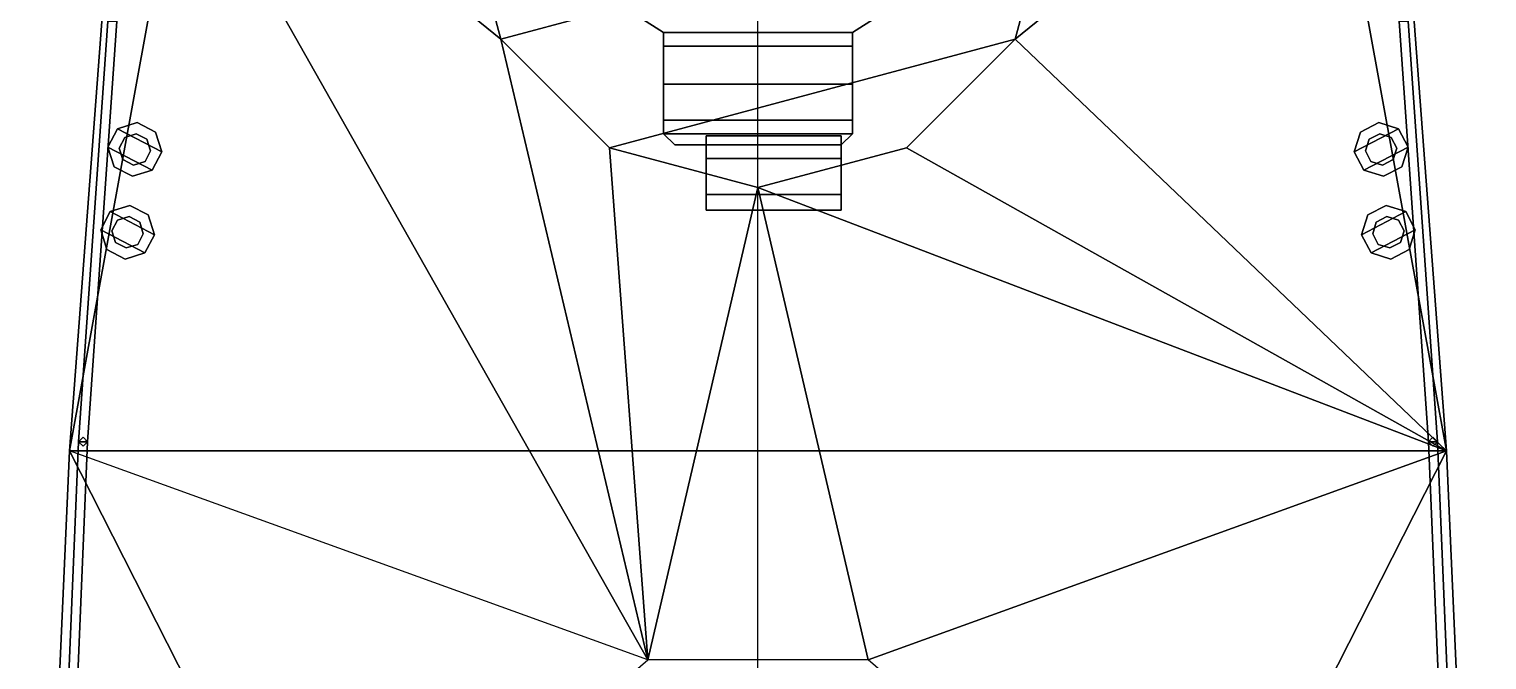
# Model space of a CAD drawing. Header units: millimetres. Extents: x -3.3 to 3.3, y -16.4 to 28.9.
# Drawn here: x -3.24 to 3.24, y 4.91 to 7.71 of the extents above; entities that cross this region are included whole.
import ezdxf

# ---------------------------------------------------------------- set-up
doc = ezdxf.new("R2010")
doc.units = ezdxf.units.MM
for name, color, linetype in [('0_2', 7, 'Continuous'), ('railings', 6, 'Continuous'), ('superstructure', 3, 'Continuous'), ('turret', 2, 'Continuous')]:
    doc.layers.add(name, color=color, linetype=linetype)

msp = doc.modelspace()

# ---------------------------------------------------------------- linework, layer by layer
for points in [[(3.06, 5.84), (0, 5.84, -0.75), (0, 9.03, -0.69), (2.48, 9.03)], [(3.06, 5.84), (3.06, 5.84), (2.48, 9.03), (2.82, 9.03, 0.18)], [(3.06, 5.84, 2.44), (3.06, 5.84), (2.82, 9.03, 0.18), (2.82, 9.03, 2.49)], [(2.7595, 7.2995, 2.74), (2.6781, 7.2571, 2.74), (2.6505, 7.1695, 2.74), (2.8471, 7.2719, 2.74)], [(2.8471, 7.2719, 2.74), (2.6505, 7.1695, 2.74), (2.6929, 7.0881, 2.74), (2.8895, 7.1905, 2.74)], [(2.7595, 7.2995, 2.69), (2.6781, 7.2571, 2.69), (2.6781, 7.2571, 2.74), (2.7595, 7.2995, 2.74)], [(2.8471, 7.2719, 2.69), (2.7595, 7.2995, 2.69), (2.7595, 7.2995, 2.74), (2.8471, 7.2719, 2.74)], [(2.8895, 7.1905, 2.69), (2.8471, 7.2719, 2.69), (2.8471, 7.2719, 2.74), (2.8895, 7.1905, 2.74)], [(2.6781, 7.2571, 2.69), (2.6505, 7.1695, 2.69), (2.6505, 7.1695, 2.74), (2.6781, 7.2571, 2.74)], [(2.7164, 7.225, 2.45), (2.7003, 7.1739, 2.45), (2.7003, 7.1739, 2.69), (2.7164, 7.225, 2.69)], [(2.7639, 7.2497, 2.45), (2.7164, 7.225, 2.45), (2.7164, 7.225, 2.69), (2.7639, 7.2497, 2.69)], [(2.815, 7.2336, 2.45), (2.7639, 7.2497, 2.45), (2.7639, 7.2497, 2.69), (2.815, 7.2336, 2.69)], [(2.8397, 7.1861, 2.45), (2.815, 7.2336, 2.45), (2.815, 7.2336, 2.69), (2.8397, 7.1861, 2.69)], [(2.6505, 7.1695, 2.69), (2.6929, 7.0881, 2.69), (2.6929, 7.0881, 2.74), (2.6505, 7.1695, 2.74)], [(2.8895, 7.1905, 2.74), (2.6929, 7.0881, 2.74), (2.7805, 7.0605, 2.74), (2.8619, 7.1029, 2.74)], [(2.7003, 7.1739, 2.45), (2.725, 7.1264, 2.45), (2.725, 7.1264, 2.69), (2.7003, 7.1739, 2.69)], [(2.7761, 7.1103, 2.45), (2.8236, 7.135, 2.45), (2.8236, 7.135, 2.69), (2.7761, 7.1103, 2.69)], [(2.8236, 7.135, 2.45), (2.8397, 7.1861, 2.45), (2.8397, 7.1861, 2.69), (2.8236, 7.135, 2.69)], [(2.8619, 7.1029, 2.69), (2.8895, 7.1905, 2.69), (2.8895, 7.1905, 2.74), (2.8619, 7.1029, 2.74)], [(2.6929, 7.0881, 2.69), (2.7805, 7.0605, 2.69), (2.7805, 7.0605, 2.74), (2.6929, 7.0881, 2.74)], [(2.725, 7.1264, 2.45), (2.7761, 7.1103, 2.45), (2.7761, 7.1103, 2.69), (2.725, 7.1264, 2.69)], [(2.7805, 7.0605, 2.69), (2.8619, 7.1029, 2.69), (2.8619, 7.1029, 2.74), (2.7805, 7.0605, 2.74)], [(2.7918, 6.931, 2.74), (2.7103, 6.8885, 2.74), (2.6827, 6.8009, 2.74), (2.8794, 6.9033, 2.74)], [(2.8794, 6.9033, 2.74), (2.6827, 6.8009, 2.74), (2.7251, 6.7195, 2.74), (2.9218, 6.8219, 2.74)], [(2.7103, 6.8885, 2.69), (2.6827, 6.8009, 2.69), (2.6827, 6.8009, 2.74), (2.7103, 6.8885, 2.74)], [(2.7918, 6.931, 2.69), (2.7103, 6.8885, 2.69), (2.7103, 6.8885, 2.74), (2.7918, 6.931, 2.74)], [(2.7961, 6.8811, 2.45), (2.7486, 6.8564, 2.45), (2.7486, 6.8564, 2.69), (2.7961, 6.8811, 2.69)], [(2.8794, 6.9033, 2.69), (2.7918, 6.931, 2.69), (2.7918, 6.931, 2.74), (2.8794, 6.9033, 2.74)], [(2.8472, 6.865, 2.45), (2.7961, 6.8811, 2.45), (2.7961, 6.8811, 2.69), (2.8472, 6.865, 2.69)], [(2.9218, 6.8219, 2.69), (2.8794, 6.9033, 2.69), (2.8794, 6.9033, 2.74), (2.9218, 6.8219, 2.74)], [(2.9218, 6.8219, 2.74), (2.7251, 6.7195, 2.74), (2.8127, 6.6919, 2.74), (2.8942, 6.7343, 2.74)], [(2.7486, 6.8564, 2.45), (2.7325, 6.8053, 2.45), (2.7325, 6.8053, 2.69), (2.7486, 6.8564, 2.69)], [(2.7325, 6.8053, 2.45), (2.7573, 6.7578, 2.45), (2.7573, 6.7578, 2.69), (2.7325, 6.8053, 2.69)], [(2.872, 6.8175, 2.45), (2.8472, 6.865, 2.45), (2.8472, 6.865, 2.69), (2.872, 6.8175, 2.69)], [(2.8559, 6.7664, 2.45), (2.872, 6.8175, 2.45), (2.872, 6.8175, 2.69), (2.8559, 6.7664, 2.69)], [(2.8942, 6.7343, 2.69), (2.9218, 6.8219, 2.69), (2.9218, 6.8219, 2.74), (2.8942, 6.7343, 2.74)], [(2.6827, 6.8009, 2.69), (2.7251, 6.7195, 2.69), (2.7251, 6.7195, 2.74), (2.6827, 6.8009, 2.74)], [(2.7573, 6.7578, 2.45), (2.8083, 6.7417, 2.45), (2.8083, 6.7417, 2.69), (2.7573, 6.7578, 2.69)], [(2.8083, 6.7417, 2.45), (2.8559, 6.7664, 2.45), (2.8559, 6.7664, 2.69), (2.8083, 6.7417, 2.69)], [(2.7251, 6.7195, 2.69), (2.8127, 6.6919, 2.69), (2.8127, 6.6919, 2.74), (2.7251, 6.7195, 2.74)], [(2.8127, 6.6919, 2.69), (2.8942, 6.7343, 2.69), (2.8942, 6.7343, 2.74), (2.8127, 6.6919, 2.74)], [(-3.06, 5.84, 2.44), (-3.06, 5.84, 2.44), (-3.24, 1.8, 2.38), (-1.95, 3.65, 2.4075)], [(-3.06, 5.84, 2.44), (-3.06, 5.84, 2.44), (-1.95, 3.65, 2.4075), (-0.49, 4.91, 2.4262)], [(3.24, 1.8), (0, 1.8, -0.81), (0, 5.84, -0.75), (3.06, 5.84)], [(3.24, 1.8, 2.38), (3.24, 1.8), (3.06, 5.84), (3.06, 5.84, 2.44)]]:
    msp.add_3dface(points)
at = {"layer": '0_2'}
for points in [[(-3.06, 5.84), (0, 5.84, -0.75), (0, 9.03, -0.69), (-2.48, 9.03)], [(-3.06, 5.84, 2.44), (-3.06, 5.84), (-2.82, 9.03, 0.18), (-2.82, 9.03, 2.49)], [(-3.06, 5.84), (-3.06, 5.84), (-2.48, 9.03), (-2.82, 9.03, 0.18)], [(-0.49, 4.91, 2.4262), (-3.06, 5.84, 2.44), (-2.82, 9.03, 2.49), (-0.49, 4.91, 2.4262)], [(-0.49, 4.91, 2.4262), (-2.82, 9.03, 2.49), (-1.1432, 7.67, 2.4687), (-0.49, 4.91, 2.4262)], [(-1.1432, 7.67, 2.4687), (-2.82, 9.03, 2.49), (-1.32, 8.33, 2.479), (-1.1432, 7.67, 2.4687)], [(1.32, 8.33, 2.479), (2.82, 9.03, 2.49), (1.1432, 7.67, 2.4687), (1.32, 8.33, 2.479)], [(1.1432, 7.67, 2.4687), (2.82, 9.03, 2.49), (3.06, 5.84, 2.44), (1.1432, 7.67, 2.4687)], [(-0.49, 4.91, 2.4262), (-1.1432, 7.67, 2.4687), (-0.66, 7.1868, 2.4611), (-0.49, 4.91, 2.4262)], [(0.66, 7.1868, 2.4611), (1.1432, 7.67, 2.4687), (3.06, 5.84, 2.44), (0.66, 7.1868, 2.4611)], [(-2.8471, 7.2719, 2.74), (-2.6505, 7.1695, 2.74), (-2.6929, 7.0881, 2.74), (-2.8895, 7.1905, 2.74)], [(-2.8895, 7.1905, 2.69), (-2.8471, 7.2719, 2.69), (-2.8471, 7.2719, 2.74), (-2.8895, 7.1905, 2.74)], [(-2.7595, 7.2995, 2.74), (-2.6781, 7.2571, 2.74), (-2.6505, 7.1695, 2.74), (-2.8471, 7.2719, 2.74)], [(-2.8471, 7.2719, 2.69), (-2.7595, 7.2995, 2.69), (-2.7595, 7.2995, 2.74), (-2.8471, 7.2719, 2.74)], [(-2.7595, 7.2995, 2.69), (-2.6781, 7.2571, 2.69), (-2.6781, 7.2571, 2.74), (-2.7595, 7.2995, 2.74)], [(-2.8397, 7.1861, 2.45), (-2.815, 7.2336, 2.45), (-2.815, 7.2336, 2.69), (-2.8397, 7.1861, 2.69)], [(-2.815, 7.2336, 2.45), (-2.7639, 7.2497, 2.45), (-2.7639, 7.2497, 2.69), (-2.815, 7.2336, 2.69)], [(-2.7639, 7.2497, 2.45), (-2.7164, 7.225, 2.45), (-2.7164, 7.225, 2.69), (-2.7639, 7.2497, 2.69)], [(-2.7164, 7.225, 2.45), (-2.7003, 7.1739, 2.45), (-2.7003, 7.1739, 2.69), (-2.7164, 7.225, 2.69)], [(-2.6781, 7.2571, 2.69), (-2.6505, 7.1695, 2.69), (-2.6505, 7.1695, 2.74), (-2.6781, 7.2571, 2.74)], [(-2.8895, 7.1905, 2.74), (-2.6929, 7.0881, 2.74), (-2.7805, 7.0605, 2.74), (-2.8619, 7.1029, 2.74)], [(-2.8619, 7.1029, 2.69), (-2.8895, 7.1905, 2.69), (-2.8895, 7.1905, 2.74), (-2.8619, 7.1029, 2.74)], [(-2.8236, 7.135, 2.45), (-2.8397, 7.1861, 2.45), (-2.8397, 7.1861, 2.69), (-2.8236, 7.135, 2.69)], [(-2.7761, 7.1103, 2.45), (-2.8236, 7.135, 2.45), (-2.8236, 7.135, 2.69), (-2.7761, 7.1103, 2.69)], [(-2.7003, 7.1739, 2.45), (-2.725, 7.1264, 2.45), (-2.725, 7.1264, 2.69), (-2.7003, 7.1739, 2.69)], [(-2.6505, 7.1695, 2.69), (-2.6929, 7.0881, 2.69), (-2.6929, 7.0881, 2.74), (-2.6505, 7.1695, 2.74)], [(-0.49, 4.91, 2.4262), (-0.66, 7.1868, 2.4611), (0, 7.01, 2.4583), (-0.49, 4.91, 2.4262)], [(0, 7.01, 2.4583), (0.66, 7.1868, 2.4611), (3.06, 5.84, 2.44), (0, 7.01, 2.4583)], [(-2.7805, 7.0605, 2.69), (-2.8619, 7.1029, 2.69), (-2.8619, 7.1029, 2.74), (-2.7805, 7.0605, 2.74)], [(-2.6929, 7.0881, 2.69), (-2.7805, 7.0605, 2.69), (-2.7805, 7.0605, 2.74), (-2.6929, 7.0881, 2.74)], [(-2.725, 7.1264, 2.45), (-2.7761, 7.1103, 2.45), (-2.7761, 7.1103, 2.69), (-2.725, 7.1264, 2.69)], [(0.49, 4.91, 2.4262), (-0.49, 4.91, 2.4262), (0, 7.01, 2.4583), (0.49, 4.91, 2.4262)], [(0.49, 4.91, 2.4262), (0, 7.01, 2.4583), (3.06, 5.84, 2.44), (0.49, 4.91, 2.4262)], [(-2.9218, 6.8219, 2.69), (-2.8794, 6.9033, 2.69), (-2.8794, 6.9033, 2.74), (-2.9218, 6.8219, 2.74)], [(-2.8794, 6.9033, 2.74), (-2.6827, 6.8009, 2.74), (-2.7251, 6.7195, 2.74), (-2.9218, 6.8219, 2.74)], [(-2.8794, 6.9033, 2.69), (-2.7918, 6.931, 2.69), (-2.7918, 6.931, 2.74), (-2.8794, 6.9033, 2.74)], [(-2.7918, 6.931, 2.74), (-2.7103, 6.8885, 2.74), (-2.6827, 6.8009, 2.74), (-2.8794, 6.9033, 2.74)], [(-2.8472, 6.865, 2.45), (-2.7961, 6.8811, 2.45), (-2.7961, 6.8811, 2.69), (-2.8472, 6.865, 2.69)], [(-2.7961, 6.8811, 2.45), (-2.7486, 6.8564, 2.45), (-2.7486, 6.8564, 2.69), (-2.7961, 6.8811, 2.69)], [(-2.7918, 6.931, 2.69), (-2.7103, 6.8885, 2.69), (-2.7103, 6.8885, 2.74), (-2.7918, 6.931, 2.74)], [(-2.7103, 6.8885, 2.69), (-2.6827, 6.8009, 2.69), (-2.6827, 6.8009, 2.74), (-2.7103, 6.8885, 2.74)], [(-2.8942, 6.7343, 2.69), (-2.9218, 6.8219, 2.69), (-2.9218, 6.8219, 2.74), (-2.8942, 6.7343, 2.74)], [(-2.9218, 6.8219, 2.74), (-2.7251, 6.7195, 2.74), (-2.8127, 6.6919, 2.74), (-2.8942, 6.7343, 2.74)], [(-2.872, 6.8175, 2.45), (-2.8472, 6.865, 2.45), (-2.8472, 6.865, 2.69), (-2.872, 6.8175, 2.69)], [(-2.8559, 6.7664, 2.45), (-2.872, 6.8175, 2.45), (-2.872, 6.8175, 2.69), (-2.8559, 6.7664, 2.69)], [(-2.7325, 6.8053, 2.45), (-2.7573, 6.7578, 2.45), (-2.7573, 6.7578, 2.69), (-2.7325, 6.8053, 2.69)], [(-2.7486, 6.8564, 2.45), (-2.7325, 6.8053, 2.45), (-2.7325, 6.8053, 2.69), (-2.7486, 6.8564, 2.69)], [(-2.8083, 6.7417, 2.45), (-2.8559, 6.7664, 2.45), (-2.8559, 6.7664, 2.69), (-2.8083, 6.7417, 2.69)], [(-2.7573, 6.7578, 2.45), (-2.8083, 6.7417, 2.45), (-2.8083, 6.7417, 2.69), (-2.7573, 6.7578, 2.69)], [(-2.6827, 6.8009, 2.69), (-2.7251, 6.7195, 2.69), (-2.7251, 6.7195, 2.74), (-2.6827, 6.8009, 2.74)], [(-2.8127, 6.6919, 2.69), (-2.8942, 6.7343, 2.69), (-2.8942, 6.7343, 2.74), (-2.8127, 6.6919, 2.74)], [(-2.7251, 6.7195, 2.69), (-2.8127, 6.6919, 2.69), (-2.8127, 6.6919, 2.74), (-2.7251, 6.7195, 2.74)], [(-3.24, 1.8), (0, 1.8, -0.81), (0, 5.84, -0.75), (-3.06, 5.84)], [(-3.24, 1.8, 2.38), (-3.24, 1.8), (-3.06, 5.84), (-3.06, 5.84, 2.44)], [(1.95, 3.65, 2.4075), (0.49, 4.91, 2.4262), (3.06, 5.84, 2.44), (1.95, 3.65, 2.4075)], [(3.24, 1.8, 2.38), (1.95, 3.65, 2.4075), (3.06, 5.84, 2.44), (3.24, 1.8, 2.38)]]:
    msp.add_3dface(points, dxfattribs=at)
at = {"layer": 'railings'}
for points in [[(-2.89, 7.75, 3.37), (-3.02, 5.88, 3.34), (-2.98, 5.88, 3.34), (-2.85, 7.75, 3.37)], [(-2.85, 7.75, 3.37), (-2.98, 5.88, 3.34), (-3.02, 5.88, 3.34), (-2.89, 7.75, 3.37)], [(2.85, 7.75, 3.37), (2.98, 5.88, 3.34), (3.02, 5.88, 3.34), (2.89, 7.75, 3.37)], [(2.89, 7.75, 3.37), (3.02, 5.88, 3.34), (2.98, 5.88, 3.34), (2.85, 7.75, 3.37)], [(-3.02, 5.88, 3.34), (-3, 5.9, 3.34), (-3, 5.9, 2.44), (-3.02, 5.88, 2.44)], [(-3, 5.9, 3.34), (-2.98, 5.88, 3.34), (-2.98, 5.88, 2.44), (-3, 5.9, 2.44)], [(3, 5.9, 2.44), (2.98, 5.88, 2.44), (2.98, 5.88, 3.34), (3, 5.9, 3.34)], [(3.02, 5.88, 2.44), (3, 5.9, 2.44), (3, 5.9, 3.34), (3.02, 5.88, 3.34)], [(-2.98, 5.88, 3.34), (-3.07, 3.74, 3.3), (-3.11, 3.74, 3.3), (-3.02, 5.88, 3.34)], [(-3.02, 5.88, 3.34), (-3.11, 3.74, 3.3), (-3.07, 3.74, 3.3), (-2.98, 5.88, 3.34)], [(-3, 5.86, 3.34), (-3.02, 5.88, 3.34), (-3.02, 5.88, 2.44), (-3, 5.86, 2.44)], [(-2.98, 5.88, 3.34), (-3, 5.86, 3.34), (-3, 5.86, 2.44), (-2.98, 5.88, 2.44)], [(2.98, 5.88, 2.44), (3, 5.86, 2.44), (3, 5.86, 3.34), (2.98, 5.88, 3.34)], [(3.02, 5.88, 3.34), (3.11, 3.74, 3.3), (3.07, 3.74, 3.3), (2.98, 5.88, 3.34)], [(2.98, 5.88, 3.34), (3.07, 3.74, 3.3), (3.11, 3.74, 3.3), (3.02, 5.88, 3.34)], [(3, 5.86, 2.44), (3.02, 5.88, 2.44), (3.02, 5.88, 3.34), (3, 5.86, 3.34)]]:
    msp.add_3dface(points, dxfattribs=at)
at = {"layer": 'superstructure'}
for points in [[(1.1432, 8.99, 3.47), (-1.32, 8.33, 3.47), (-1.1432, 7.67, 3.47), (1.32, 8.33, 3.47)], [(-1.32, 8.33, 2.479), (-1.1432, 7.67, 2.4687), (-1.1432, 7.67, 3.47), (-1.32, 8.33, 3.47)], [(1.32, 8.33, 3.47), (-1.1432, 7.67, 3.47), (-0.66, 7.1868, 3.47), (1.1432, 7.67, 3.47)], [(1.1432, 7.67, 2.4687), (1.32, 8.33, 2.479), (1.32, 8.33, 3.47), (1.1432, 7.67, 3.47)], [(-1.1432, 7.67, 2.4687), (-0.66, 7.1868, 2.4611), (-0.66, 7.1868, 3.47), (-1.1432, 7.67, 3.47)], [(1.1432, 7.67, 3.47), (-0.66, 7.1868, 3.47), (0, 7.01, 3.47), (0.66, 7.1868, 3.47)], [(0.66, 7.1868, 2.4611), (1.1432, 7.67, 2.4687), (1.1432, 7.67, 3.47), (0.66, 7.1868, 3.47)], [(-0.66, 7.1868, 2.4611), (0, 7.01, 2.4583), (0, 7.01, 3.47), (-0.66, 7.1868, 3.47)], [(0, 7.01, 2.4583), (0.66, 7.1868, 2.4611), (0.66, 7.1868, 3.47), (0, 7.01, 3.47)]]:
    msp.add_3dface(points, dxfattribs=at)
at = {"layer": 'turret'}
for points in [[(-0.42, 7.7, 4.19), (0.42, 7.7, 4.19), (0.53, 7.77, 4.19), (-0.53, 7.77, 4.19)], [(-0.53, 7.77, 3.57), (-0.42, 7.7, 3.57), (-0.42, 7.7, 4.19), (-0.53, 7.77, 4.19)], [(0.53, 7.77, 4.19), (0.42, 7.7, 4.19), (0.42, 7.7, 3.57), (0.53, 7.77, 3.57)], [(-0.42, 7.7, 3.57), (-0.42, 7.64, 3.65), (-0.42, 7.64, 4.19), (-0.42, 7.7, 4.19)], [(0.42, 7.7, 3.57), (0.42, 7.64, 3.65), (-0.42, 7.64, 3.65), (-0.42, 7.7, 3.57)], [(-0.42, 7.7, 4.19), (-0.42, 7.64, 4.19), (0.42, 7.64, 4.19), (0.42, 7.7, 4.19)], [(0.42, 7.7, 4.19), (0.42, 7.64, 4.19), (0.42, 7.64, 3.65), (0.42, 7.7, 3.57)], [(0.42, 7.64, 3.65), (0.42, 7.47, 3.65), (-0.42, 7.47, 3.65), (-0.42, 7.64, 3.65)], [(-0.42, 7.47, 4.19), (0.42, 7.47, 4.19), (0.42, 7.64, 4.19), (-0.42, 7.64, 4.19)], [(-0.42, 7.64, 3.65), (-0.42, 7.47, 3.65), (-0.42, 7.47, 4.19), (-0.42, 7.64, 4.19)], [(0.42, 7.64, 4.19), (0.42, 7.47, 4.19), (0.42, 7.47, 3.65), (0.42, 7.64, 3.65)], [(-0.42, 7.47, 3.65), (-0.42, 7.31, 3.65), (-0.42, 7.31, 4.09), (-0.42, 7.47, 4.19)], [(-0.42, 7.31, 4.09), (0.42, 7.31, 4.09), (0.42, 7.47, 4.19), (-0.42, 7.47, 4.19)], [(0.42, 7.47, 3.65), (0.42, 7.31, 3.65), (-0.42, 7.31, 3.65), (-0.42, 7.47, 3.65)], [(0.42, 7.47, 4.19), (0.42, 7.31, 4.09), (0.42, 7.31, 3.65), (0.42, 7.47, 3.65)], [(-0.42, 7.25, 4.05), (0.42, 7.25, 4.05), (0.42, 7.31, 4.09), (-0.42, 7.31, 4.09)], [(0.42, 7.31, 3.91), (0.42, 7.25, 3.91), (-0.42, 7.25, 3.91), (-0.42, 7.31, 3.91)], [(-0.42, 7.31, 3.91), (-0.42, 7.25, 3.91), (-0.42, 7.25, 4.05), (-0.42, 7.31, 4.09)], [(0.42, 7.31, 3.91), (-0.42, 7.31, 3.91), (-0.42, 7.31, 3.65), (0.42, 7.31, 3.65)], [(0.42, 7.31, 4.09), (0.42, 7.25, 4.05), (0.42, 7.25, 3.91), (0.42, 7.31, 3.91)], [(-0.42, 7.25, 3.91), (-0.37, 7.2, 3.94), (-0.37, 7.2, 4.01), (-0.42, 7.25, 4.05)], [(0.42, 7.25, 3.91), (0.37, 7.2, 3.94), (-0.37, 7.2, 3.94), (-0.42, 7.25, 3.91)], [(-0.37, 7.2, 4.01), (0.37, 7.2, 4.01), (0.42, 7.25, 4.05), (-0.42, 7.25, 4.05)], [(-0.37, 7.2, 3.94), (0.37, 7.2, 3.94), (0.37, 7.2, 4.01), (-0.37, 7.2, 4.01)], [(-0.23, 7.24, 4.11), (-0.23, 6.98, 4.18), (0.37, 6.98, 4.18), (0.37, 7.24, 4.11)], [(-0.23, 7.14, 3.84), (-0.23, 6.91, 3.91), (-0.23, 6.98, 4.18), (-0.23, 7.24, 4.11)], [(0.37, 7.24, 4.11), (0.37, 7.14, 3.84), (-0.23, 7.14, 3.84), (-0.23, 7.24, 4.11)], [(0.42, 7.25, 4.05), (0.37, 7.2, 4.01), (0.37, 7.2, 3.94), (0.42, 7.25, 3.91)], [(0.37, 6.98, 4.18), (0.37, 6.91, 3.91), (0.37, 7.14, 3.84), (0.37, 7.24, 4.11)], [(0.37, 7.14, 3.84), (0.37, 6.91, 3.91), (-0.23, 6.91, 3.91), (-0.23, 7.14, 3.84)], [(-0.23, 6.98, 4.18), (-0.23, 6.91, 3.91), (0.37, 6.91, 3.91), (0.37, 6.98, 4.18)]]:
    msp.add_3dface(points, dxfattribs=at)

doc.saveas('drawing.dxf')
